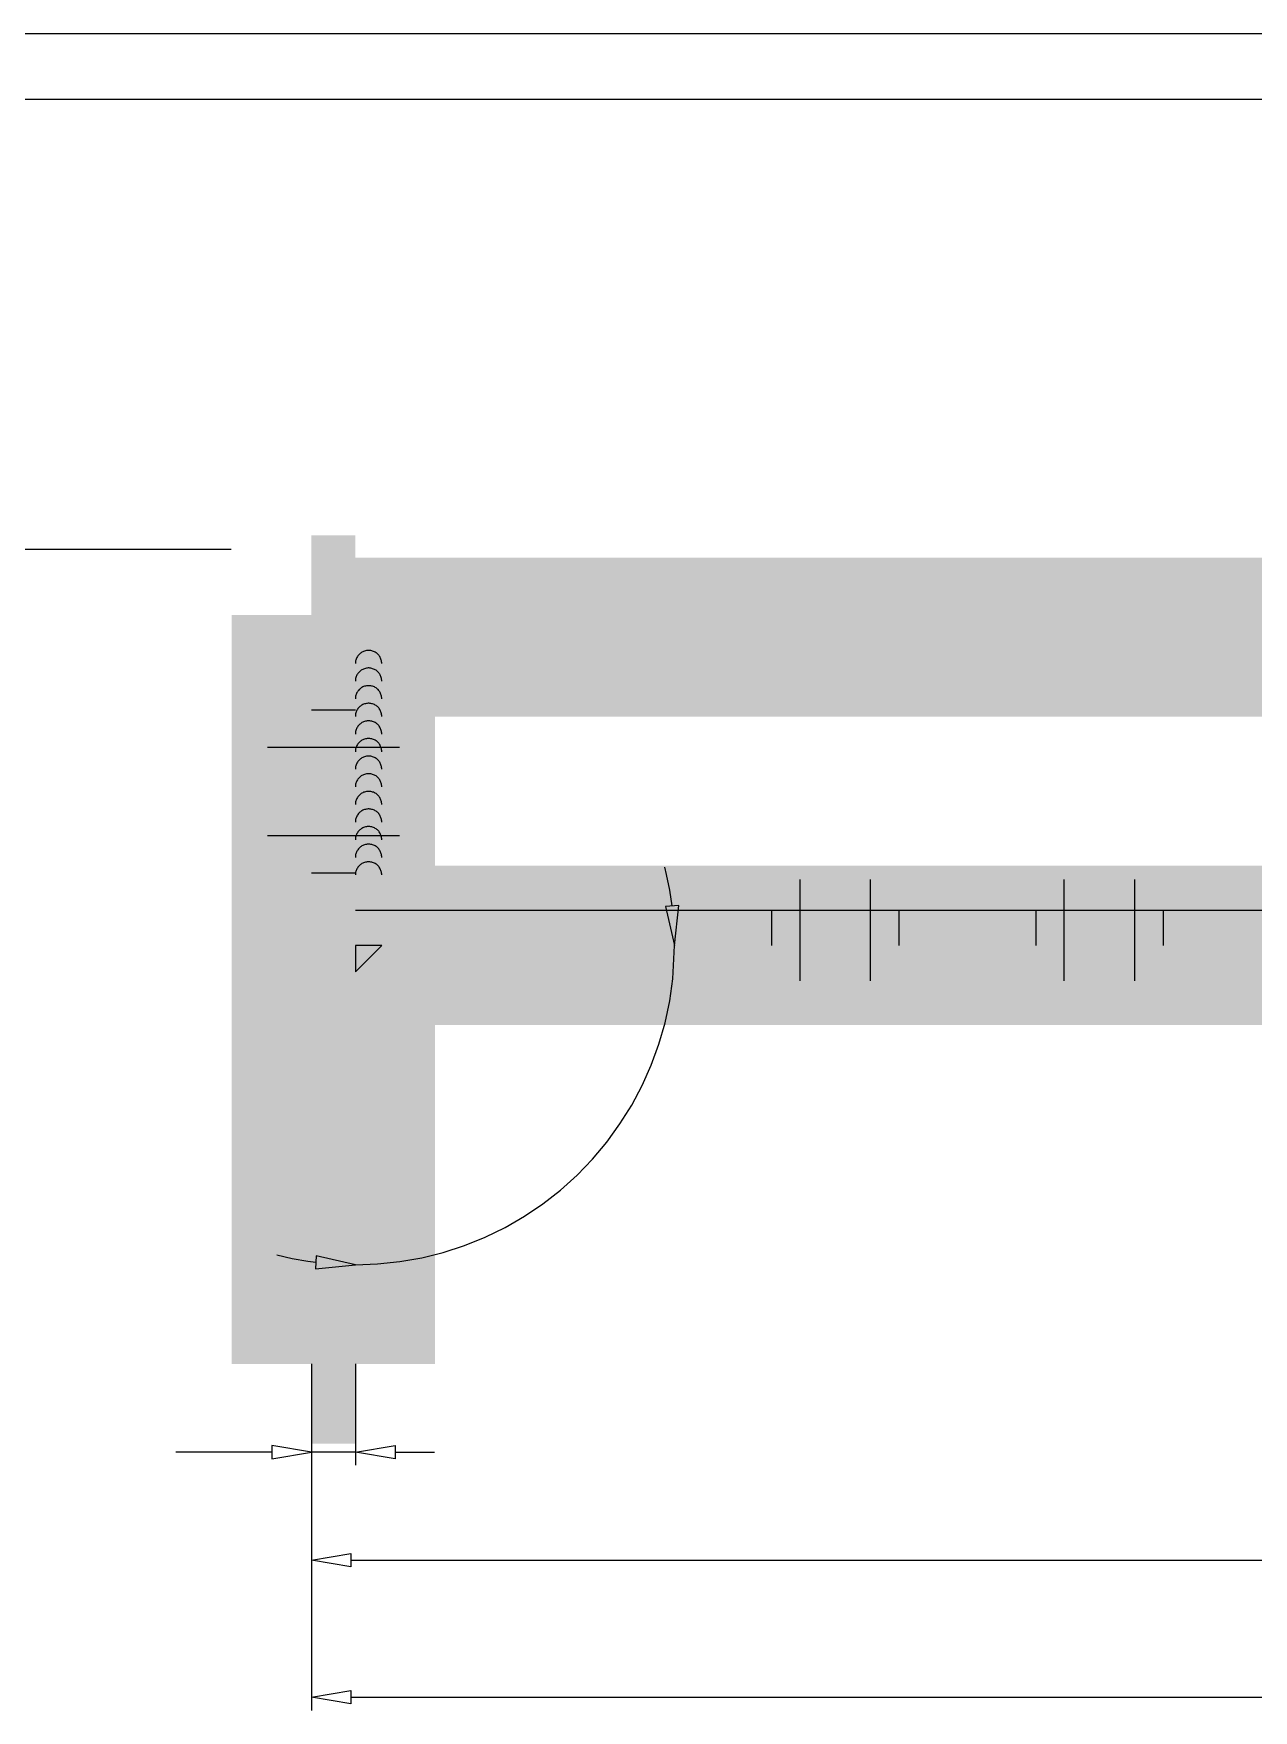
# Model space of a CAD drawing. Extents: x 0.2 to 49.5, y 17.6 to 52.5.
# Drawn here: x 14.46 to 25.3, y 37.61 to 52.51 of the extents above; entities that cross this region are included whole.
import ezdxf

# ---------------------------------------------------------------- set-up
doc = ezdxf.new("R2010")
doc.units = 0
doc.linetypes.add('1', pattern=[50.8, 31.75, -6.35, 6.35, -6.35])
doc.linetypes.add('2', pattern=[15, 12, -3])
doc.layers.get('0').update_dxf_attribs({"linetype": 'CONTINUOUS'})

msp = doc.modelspace()

# ---------------------------------------------------------------- linework, layer by layer
at = {"color": 7}
for points in [[(0.155, 52.512), (49.463, 52.512)], [(48.876, 51.925), (0.742, 51.925)]]:
    msp.add_lwpolyline(points, dxfattribs=at)
at = {"color": 5, "const_width": 0.0000000783}
for points in [[(14.51, 48.048), (14.51, 48.269), (14.476, 48.269), (14.476, 48.303), (14.51, 48.303), (14.51, 48.33), (14.511, 48.346), (14.512, 48.358), (14.514, 48.368), (14.519, 48.379), (14.526, 48.388), (14.534, 48.395), (14.545, 48.401), (14.558, 48.405), (14.574, 48.406), (14.585, 48.405), (14.597, 48.404), (14.61, 48.402), (14.604, 48.364), (14.596, 48.365), (14.589, 48.366), (14.581, 48.366), (14.571, 48.365), (14.562, 48.363), (14.556, 48.358), (14.552, 48.351), (14.55, 48.34), (14.549, 48.326), (14.549, 48.303), (14.594, 48.303), (14.594, 48.269), (14.549, 48.269), (14.549, 48.048), (14.51, 48.048)], [(14.623, 48.048), (14.623, 48.4), (14.662, 48.4), (14.662, 48.048), (14.623, 48.048)], [(14.835, 48.14), (14.875, 48.144), (14.88, 48.124), (14.887, 48.107), (14.897, 48.094), (14.908, 48.085), (14.922, 48.079), (14.936, 48.077), (14.954, 48.08), (14.97, 48.088), (14.984, 48.101), (14.995, 48.118), (15.001, 48.139), (15.003, 48.163), (15.001, 48.186), (14.995, 48.206), (14.985, 48.222), (14.971, 48.233), (14.955, 48.241), (14.936, 48.243), (14.924, 48.242), (14.912, 48.239), (14.902, 48.234), (14.892, 48.227), (14.885, 48.218), (14.878, 48.209), (14.841, 48.214), (14.872, 48.395), (15.03, 48.395), (15.03, 48.354), (14.903, 48.354), (14.886, 48.259), (14.906, 48.271), (14.926, 48.279), (14.946, 48.281), (14.972, 48.278), (14.996, 48.267), (15.016, 48.249), (15.032, 48.226), (15.042, 48.199), (15.045, 48.167), (15.042, 48.137), (15.034, 48.109), (15.02, 48.084), (14.997, 48.061), (14.969, 48.046), (14.936, 48.042), (14.909, 48.045), (14.886, 48.054), (14.866, 48.069), (14.85, 48.088), (14.84, 48.112), (14.835, 48.14)], [(15.066, 48.048), (15.15, 48.18), (15.072, 48.303), (15.121, 48.303), (15.156, 48.243), (15.162, 48.232), (15.167, 48.223), (15.172, 48.214), (15.178, 48.225), (15.184, 48.234), (15.189, 48.243), (15.228, 48.303), (15.275, 48.303), (15.195, 48.183), (15.281, 48.048), (15.233, 48.048), (15.186, 48.127), (15.173, 48.148), (15.113, 48.048), (15.066, 48.048)], [(15.427, 48.048), (15.427, 48.132), (15.289, 48.132), (15.289, 48.172), (15.434, 48.4), (15.466, 48.4), (15.466, 48.172), (15.509, 48.172), (15.509, 48.132), (15.466, 48.132), (15.466, 48.048), (15.427, 48.048)], [(15.427, 48.33), (15.328, 48.172), (15.427, 48.172), (15.427, 48.33)], [(15.549, 48.14), (15.589, 48.144), (15.594, 48.124), (15.601, 48.107), (15.61, 48.094), (15.622, 48.085), (15.636, 48.079), (15.65, 48.077), (15.668, 48.08), (15.684, 48.088), (15.698, 48.101), (15.709, 48.118), (15.715, 48.139), (15.717, 48.163), (15.715, 48.186), (15.709, 48.206), (15.699, 48.222), (15.685, 48.233), (15.669, 48.241), (15.65, 48.243), (15.638, 48.242), (15.626, 48.239), (15.616, 48.234), (15.606, 48.227), (15.598, 48.218), (15.592, 48.209), (15.555, 48.214), (15.586, 48.395), (15.744, 48.395), (15.744, 48.354), (15.617, 48.354), (15.6, 48.259), (15.62, 48.271), (15.64, 48.279), (15.66, 48.281), (15.686, 48.278), (15.71, 48.267), (15.73, 48.249), (15.746, 48.226), (15.756, 48.199), (15.759, 48.167), (15.756, 48.137), (15.748, 48.109), (15.734, 48.084), (15.711, 48.061), (15.683, 48.046), (15.65, 48.042), (15.623, 48.045), (15.6, 48.054), (15.58, 48.069), (15.564, 48.088), (15.554, 48.112), (15.549, 48.14)], [(15.857, 48.406), (15.877, 48.403), (15.894, 48.395), (15.908, 48.382), (15.919, 48.364), (15.926, 48.342), (15.928, 48.316), (15.926, 48.29), (15.919, 48.268), (15.908, 48.249), (15.894, 48.236), (15.877, 48.228), (15.857, 48.225), (15.838, 48.228), (15.821, 48.236), (15.806, 48.249), (15.795, 48.267), (15.788, 48.289), (15.786, 48.315), (15.788, 48.341), (15.795, 48.364), (15.806, 48.382), (15.82, 48.395), (15.837, 48.403), (15.857, 48.406)], [(15.857, 48.374), (15.846, 48.372), (15.837, 48.368), (15.829, 48.36), (15.823, 48.349), (15.819, 48.334), (15.818, 48.316), (15.819, 48.297), (15.823, 48.282), (15.829, 48.271), (15.837, 48.263), (15.846, 48.259), (15.857, 48.257), (15.868, 48.259), (15.877, 48.263), (15.885, 48.271), (15.891, 48.283), (15.895, 48.298), (15.896, 48.317), (15.895, 48.335), (15.891, 48.349), (15.885, 48.36), (15.877, 48.368), (15.868, 48.372), (15.857, 48.374)], [(14.733, 48.048), (14.733, 48.097), (14.778, 48.097), (14.778, 48.048), (14.733, 48.048)], [(20.515, 43.184), (20.503, 43.197), (20.496, 43.213), (20.493, 43.229), (20.494, 43.246), (20.499, 43.26), (20.509, 43.273), (20.522, 43.283), (20.536, 43.289), (20.553, 43.29), (20.569, 43.287), (20.585, 43.28), (20.599, 43.27), (20.61, 43.256), (20.617, 43.241), (20.62, 43.224), (20.619, 43.207), (20.614, 43.193), (20.604, 43.18), (20.592, 43.17), (20.577, 43.165), (20.561, 43.163), (20.544, 43.166), (20.528, 43.173), (20.515, 43.184)], [(20.531, 43.201), (20.539, 43.194), (20.549, 43.19), (20.559, 43.188), (20.569, 43.189), (20.578, 43.192), (20.586, 43.198), (20.591, 43.206), (20.594, 43.215), (20.595, 43.225), (20.593, 43.235), (20.589, 43.244), (20.582, 43.253), (20.574, 43.259), (20.564, 43.263), (20.554, 43.265), (20.544, 43.264), (20.535, 43.261), (20.528, 43.255), (20.522, 43.247), (20.519, 43.238), (20.518, 43.228), (20.52, 43.218), (20.524, 43.209), (20.531, 43.201)], [(20.42, 42.919), (20.393, 42.947), (20.372, 42.973), (20.356, 42.997), (20.346, 43.02), (20.34, 43.042), (20.338, 43.063), (20.342, 43.083), (20.35, 43.101), (20.364, 43.118), (20.376, 43.129), (20.389, 43.137), (20.403, 43.142), (20.418, 43.145), (20.433, 43.145), (20.449, 43.142), (20.465, 43.137), (20.482, 43.129), (20.5, 43.119), (20.519, 43.106), (20.541, 43.089), (20.565, 43.066), (20.591, 43.038), (20.612, 43.012), (20.628, 42.988), (20.639, 42.965), (20.645, 42.943), (20.646, 42.922), (20.643, 42.903), (20.634, 42.884), (20.621, 42.867), (20.598, 42.849), (20.572, 42.841), (20.544, 42.841), (20.507, 42.853), (20.465, 42.879), (20.42, 42.919)], [(20.448, 42.947), (20.486, 42.913), (20.518, 42.89), (20.543, 42.88), (20.564, 42.878), (20.581, 42.882), (20.595, 42.892), (20.605, 42.906), (20.608, 42.923), (20.606, 42.944), (20.595, 42.969), (20.572, 43), (20.537, 43.038), (20.498, 43.072), (20.467, 43.095), (20.441, 43.106), (20.421, 43.107), (20.403, 43.103), (20.389, 43.093), (20.379, 43.079), (20.375, 43.063), (20.377, 43.045), (20.389, 43.018), (20.412, 42.985), (20.448, 42.947)], [(20.318, 42.682), (20.341, 42.712), (20.357, 42.702), (20.371, 42.697), (20.384, 42.695), (20.396, 42.697), (20.407, 42.702), (20.418, 42.71), (20.425, 42.719), (20.43, 42.729), (20.433, 42.739), (20.434, 42.75), (20.434, 42.761), (20.431, 42.772), (20.427, 42.784), (20.42, 42.797), (20.412, 42.811), (20.402, 42.826), (20.39, 42.839), (20.378, 42.852), (20.377, 42.854), (20.374, 42.856), (20.372, 42.858), (20.375, 42.843), (20.375, 42.828), (20.373, 42.812), (20.369, 42.797), (20.362, 42.784), (20.352, 42.772), (20.332, 42.756), (20.309, 42.748), (20.283, 42.746), (20.255, 42.752), (20.229, 42.765), (20.204, 42.785), (20.182, 42.811), (20.168, 42.838), (20.162, 42.866), (20.164, 42.894), (20.173, 42.918), (20.189, 42.94), (20.204, 42.953), (20.222, 42.962), (20.242, 42.967), (20.263, 42.969), (20.284, 42.966), (20.306, 42.958), (20.33, 42.945), (20.357, 42.925), (20.387, 42.898), (20.416, 42.868), (20.438, 42.84), (20.454, 42.814), (20.465, 42.789), (20.47, 42.766), (20.47, 42.743), (20.466, 42.722), (20.456, 42.702), (20.442, 42.685), (20.424, 42.67), (20.405, 42.661), (20.383, 42.657), (20.361, 42.66), (20.34, 42.668), (20.318, 42.682)], [(20.318, 42.905), (20.3, 42.92), (20.282, 42.929), (20.263, 42.934), (20.246, 42.933), (20.231, 42.928), (20.218, 42.918), (20.208, 42.905), (20.203, 42.888), (20.203, 42.869), (20.208, 42.85), (20.218, 42.831), (20.233, 42.813), (20.249, 42.8), (20.267, 42.791), (20.285, 42.788), (20.302, 42.789), (20.318, 42.795), (20.331, 42.805), (20.342, 42.819), (20.347, 42.835), (20.347, 42.852), (20.343, 42.87), (20.333, 42.887), (20.318, 42.905)], [(20.062, 42.305), (19.81, 42.551), (19.908, 42.652), (19.927, 42.67), (19.945, 42.683), (19.96, 42.691), (19.976, 42.695), (19.992, 42.696), (20.009, 42.693), (20.026, 42.687), (20.042, 42.677), (20.056, 42.665), (20.071, 42.647), (20.081, 42.627), (20.086, 42.605), (20.085, 42.583), (20.077, 42.559), (20.062, 42.534), (20.073, 42.537), (20.084, 42.539), (20.092, 42.54), (20.11, 42.539), (20.13, 42.537), (20.15, 42.532), (20.257, 42.504), (20.22, 42.467), (20.139, 42.488), (20.117, 42.493), (20.098, 42.498), (20.083, 42.5), (20.07, 42.502), (20.06, 42.502), (20.051, 42.502), (20.044, 42.5), (20.037, 42.498), (20.031, 42.495), (20.026, 42.491), (20.02, 42.486), (20.013, 42.479), (19.979, 42.444), (20.091, 42.335), (20.062, 42.305)], [(20.014, 42.537), (20.026, 42.55), (20.034, 42.562), (20.04, 42.574), (20.044, 42.585), (20.044, 42.595), (20.043, 42.606), (20.039, 42.616), (20.033, 42.626), (20.026, 42.634), (20.013, 42.644), (20, 42.65), (19.985, 42.651), (19.97, 42.648), (19.954, 42.64), (19.938, 42.626), (19.867, 42.554), (19.951, 42.473), (20.014, 42.537)], [(19.83, 42.069), (19.664, 42.402), (19.695, 42.434), (20.038, 42.281), (20.004, 42.246), (19.902, 42.295), (19.81, 42.2), (19.861, 42.1), (19.83, 42.069)], [(19.866, 42.312), (19.773, 42.357), (19.747, 42.369), (19.724, 42.381), (19.705, 42.392), (19.718, 42.373), (19.73, 42.353), (19.741, 42.332), (19.791, 42.235), (19.866, 42.312)], [(19.722, 41.958), (19.5, 42.175), (19.427, 42.101), (19.397, 42.13), (19.573, 42.309), (19.603, 42.28), (19.529, 42.205), (19.751, 41.988), (19.722, 41.958)], [(19.459, 41.69), (19.208, 41.936), (19.368, 42.1), (19.398, 42.071), (19.267, 41.937), (19.344, 41.862), (19.466, 41.987), (19.496, 41.958), (19.373, 41.833), (19.459, 41.749), (19.595, 41.888), (19.625, 41.859), (19.459, 41.69)], [(19.252, 41.478), (19, 41.725), (19.084, 41.81), (19.098, 41.824), (19.11, 41.835), (19.12, 41.842), (19.133, 41.85), (19.146, 41.856), (19.159, 41.859), (19.173, 41.859), (19.187, 41.857), (19.201, 41.853), (19.216, 41.846), (19.229, 41.837), (19.242, 41.826), (19.261, 41.804), (19.273, 41.781), (19.279, 41.755), (19.276, 41.727), (19.261, 41.698), (19.236, 41.667), (19.179, 41.609), (19.281, 41.508), (19.252, 41.478)], [(19.207, 41.696), (19.222, 41.715), (19.232, 41.733), (19.235, 41.749), (19.232, 41.765), (19.225, 41.78), (19.213, 41.794), (19.202, 41.803), (19.191, 41.81), (19.179, 41.814), (19.167, 41.815), (19.156, 41.814), (19.146, 41.809), (19.138, 41.804), (19.128, 41.796), (19.116, 41.784), (19.059, 41.726), (19.149, 41.638), (19.207, 41.696)], [(18.954, 41.336), (18.979, 41.367), (18.993, 41.358), (19.006, 41.351), (19.019, 41.346), (19.033, 41.345), (19.047, 41.346), (19.061, 41.35), (19.076, 41.357), (19.09, 41.366), (19.103, 41.377), (19.113, 41.389), (19.121, 41.401), (19.127, 41.413), (19.13, 41.425), (19.132, 41.437), (19.13, 41.448), (19.127, 41.458), (19.122, 41.467), (19.115, 41.475), (19.107, 41.482), (19.098, 41.487), (19.088, 41.49), (19.078, 41.49), (19.066, 41.488), (19.054, 41.484), (19.042, 41.478), (19.025, 41.469), (19.002, 41.455), (18.978, 41.442), (18.959, 41.433), (18.943, 41.427), (18.927, 41.424), (18.911, 41.423), (18.896, 41.426), (18.882, 41.431), (18.869, 41.439), (18.857, 41.449), (18.846, 41.462), (18.837, 41.477), (18.831, 41.493), (18.828, 41.511), (18.829, 41.528), (18.834, 41.546), (18.842, 41.564), (18.852, 41.58), (18.866, 41.596), (18.883, 41.611), (18.9, 41.623), (18.918, 41.632), (18.937, 41.637), (18.955, 41.638), (18.974, 41.635), (18.992, 41.629), (19.009, 41.62), (19.024, 41.608), (18.999, 41.577), (18.981, 41.588), (18.964, 41.595), (18.947, 41.596), (18.93, 41.593), (18.913, 41.583), (18.896, 41.569), (18.881, 41.551), (18.872, 41.534), (18.869, 41.518), (18.87, 41.504), (18.875, 41.491), (18.883, 41.48), (18.893, 41.472), (18.903, 41.468), (18.914, 41.467), (18.929, 41.47), (18.949, 41.479), (18.976, 41.494), (19.003, 41.51), (19.025, 41.522), (19.041, 41.529), (19.061, 41.533), (19.079, 41.535), (19.096, 41.533), (19.112, 41.527), (19.127, 41.519), (19.141, 41.507), (19.153, 41.493), (19.162, 41.477), (19.168, 41.46), (19.172, 41.441), (19.171, 41.422), (19.167, 41.403), (19.159, 41.384), (19.148, 41.366), (19.134, 41.349), (19.114, 41.331), (19.094, 41.317), (19.074, 41.308), (19.053, 41.302), (19.033, 41.301), (19.012, 41.304), (18.991, 41.311), (18.972, 41.322), (18.954, 41.336)], [(18.839, 41.057), (18.587, 41.304), (18.748, 41.467), (18.778, 41.438), (18.646, 41.304), (18.724, 41.229), (18.846, 41.354), (18.876, 41.325), (18.753, 41.2), (18.839, 41.116), (18.975, 41.255), (19.005, 41.226), (18.839, 41.057)], [(18.615, 40.828), (18.363, 41.075), (18.462, 41.175), (18.481, 41.193), (18.498, 41.206), (18.514, 41.215), (18.529, 41.219), (18.545, 41.22), (18.562, 41.216), (18.579, 41.21), (18.595, 41.201), (18.609, 41.189), (18.625, 41.17), (18.635, 41.15), (18.639, 41.129), (18.638, 41.106), (18.63, 41.082), (18.615, 41.058), (18.627, 41.061), (18.637, 41.063), (18.646, 41.064), (18.664, 41.063), (18.683, 41.06), (18.703, 41.056), (18.811, 41.028), (18.774, 40.99), (18.692, 41.012), (18.67, 41.017), (18.651, 41.021), (18.636, 41.024), (18.624, 41.026), (18.613, 41.026), (18.604, 41.025), (18.597, 41.024), (18.59, 41.021), (18.584, 41.018), (18.58, 41.015), (18.574, 41.009), (18.567, 41.003), (18.533, 40.968), (18.644, 40.858), (18.615, 40.828)], [(18.567, 41.061), (18.579, 41.074), (18.588, 41.086), (18.594, 41.097), (18.597, 41.108), (18.598, 41.119), (18.596, 41.13), (18.592, 41.14), (18.586, 41.149), (18.579, 41.158), (18.567, 41.167), (18.553, 41.173), (18.538, 41.175), (18.523, 41.172), (18.507, 41.163), (18.491, 41.149), (18.421, 41.078), (18.504, 40.996), (18.567, 41.061)], [(15.823, 40.119), (15.864, 40.122), (15.868, 40.102), (15.875, 40.086), (15.885, 40.073), (15.897, 40.063), (15.91, 40.058), (15.925, 40.056), (15.943, 40.058), (15.958, 40.066), (15.972, 40.079), (15.983, 40.097), (15.99, 40.118), (15.992, 40.142), (15.99, 40.165), (15.983, 40.184), (15.973, 40.2), (15.959, 40.212), (15.943, 40.219), (15.924, 40.222), (15.912, 40.221), (15.901, 40.217), (15.89, 40.212), (15.881, 40.205), (15.873, 40.197), (15.866, 40.188), (15.83, 40.193), (15.861, 40.374), (16.018, 40.374), (16.018, 40.332), (15.892, 40.332), (15.875, 40.238), (15.894, 40.25), (15.914, 40.257), (15.934, 40.26), (15.961, 40.256), (15.984, 40.246), (16.005, 40.228), (16.02, 40.205), (16.03, 40.177), (16.033, 40.146), (16.03, 40.115), (16.022, 40.088), (16.008, 40.063), (15.985, 40.039), (15.957, 40.025), (15.925, 40.02), (15.898, 40.023), (15.874, 40.032), (15.854, 40.047), (15.839, 40.067), (15.828, 40.091), (15.823, 40.119)], [(24.595, 39.107), (24.595, 39.066), (24.386, 39.066), (24.386, 39.076), (24.388, 39.086), (24.391, 39.096), (24.397, 39.112), (24.405, 39.127), (24.416, 39.143), (24.43, 39.159), (24.447, 39.177), (24.467, 39.196), (24.498, 39.225), (24.521, 39.25), (24.537, 39.271), (24.547, 39.289), (24.553, 39.306), (24.555, 39.323), (24.553, 39.339), (24.548, 39.353), (24.539, 39.366), (24.526, 39.376), (24.512, 39.382), (24.495, 39.384), (24.478, 39.382), (24.463, 39.375), (24.45, 39.365), (24.441, 39.351), (24.435, 39.334), (24.433, 39.313), (24.393, 39.318), (24.399, 39.348), (24.409, 39.373), (24.424, 39.393), (24.444, 39.408), (24.468, 39.417), (24.496, 39.419), (24.525, 39.416), (24.549, 39.407), (24.568, 39.391), (24.583, 39.371), (24.592, 39.348), (24.595, 39.322), (24.594, 39.308), (24.592, 39.294), (24.587, 39.28), (24.581, 39.266), (24.572, 39.252), (24.561, 39.237), (24.547, 39.22), (24.527, 39.2), (24.501, 39.175), (24.481, 39.156), (24.466, 39.141), (24.456, 39.131), (24.45, 39.123), (24.445, 39.115), (24.44, 39.107), (24.595, 39.107)], [(24.637, 39.24), (24.639, 39.278), (24.642, 39.312), (24.649, 39.34), (24.658, 39.364), (24.669, 39.383), (24.683, 39.399), (24.7, 39.41), (24.719, 39.417), (24.741, 39.419), (24.757, 39.418), (24.772, 39.414), (24.785, 39.408), (24.797, 39.399), (24.808, 39.388), (24.817, 39.375), (24.825, 39.36), (24.831, 39.342), (24.837, 39.323), (24.841, 39.3), (24.843, 39.272), (24.844, 39.24), (24.843, 39.201), (24.839, 39.168), (24.832, 39.139), (24.824, 39.116), (24.812, 39.096), (24.798, 39.081), (24.782, 39.069), (24.762, 39.062), (24.741, 39.06), (24.712, 39.064), (24.688, 39.076), (24.669, 39.096), (24.651, 39.132), (24.641, 39.18), (24.637, 39.24)], [(24.677, 39.24), (24.679, 39.188), (24.685, 39.15), (24.695, 39.124), (24.709, 39.108), (24.724, 39.099), (24.741, 39.095), (24.758, 39.099), (24.773, 39.108), (24.786, 39.124), (24.796, 39.15), (24.802, 39.188), (24.804, 39.24), (24.802, 39.291), (24.796, 39.33), (24.786, 39.355), (24.772, 39.371), (24.757, 39.381), (24.74, 39.384), (24.723, 39.381), (24.709, 39.372), (24.697, 39.358), (24.686, 39.331), (24.679, 39.291), (24.677, 39.24)], [(24.884, 39.24), (24.885, 39.278), (24.889, 39.312), (24.895, 39.34), (24.904, 39.364), (24.915, 39.383), (24.929, 39.399), (24.946, 39.41), (24.965, 39.417), (24.987, 39.419), (25.003, 39.418), (25.018, 39.414), (25.032, 39.408), (25.044, 39.399), (25.054, 39.388), (25.063, 39.375), (25.071, 39.36), (25.078, 39.342), (25.083, 39.323), (25.087, 39.3), (25.089, 39.272), (25.09, 39.24), (25.089, 39.201), (25.085, 39.168), (25.079, 39.139), (25.07, 39.116), (25.058, 39.096), (25.044, 39.081), (25.028, 39.069), (25.009, 39.062), (24.987, 39.06), (24.958, 39.064), (24.934, 39.076), (24.915, 39.096), (24.897, 39.132), (24.887, 39.18), (24.884, 39.24)], [(24.924, 39.24), (24.926, 39.188), (24.932, 39.15), (24.942, 39.124), (24.955, 39.108), (24.97, 39.099), (24.987, 39.095), (25.004, 39.099), (25.019, 39.108), (25.032, 39.124), (25.042, 39.15), (25.048, 39.188), (25.05, 39.24), (25.048, 39.291), (25.042, 39.33), (25.032, 39.355), (25.019, 39.371), (25.004, 39.381), (24.986, 39.384), (24.97, 39.381), (24.955, 39.372), (24.944, 39.358), (24.932, 39.331), (24.926, 39.291), (24.924, 39.24)]]:
    msp.add_lwpolyline(points, dxfattribs=at)
at = {"color": 7, "const_width": 1.415}
for points in [[(16.928, 47.345), (17.32, 47.345)], [(16.928, 47.345), (16.928, 40.692)], [(17.32, 47.345), (17.32, 40.692)], [(17.32, 47.149), (44.713, 47.149)], [(16.928, 46.953), (17.32, 46.953)], [(17.32, 44.41), (46.278, 44.41)], [(17.32, 44.175), (17.554, 44.41)], [(16.928, 41.866), (17.32, 41.866)], [(16.928, 40.692), (17.32, 40.692)]]:
    msp.add_lwpolyline(points, dxfattribs=at)
at = {"color": 5}
for points in [[(13.32, 47.93), (16.216, 47.93)], [(17.554, 46.914), (17.554, 46.922), (17.553, 46.93), (17.552, 46.939), (17.55, 46.946), (17.547, 46.954), (17.544, 46.962), (17.541, 46.969), (17.537, 46.976), (17.532, 46.983), (17.527, 46.99), (17.521, 46.996), (17.516, 47.001), (17.509, 47.007), (17.503, 47.011), (17.496, 47.016), (17.488, 47.02), (17.481, 47.023), (17.473, 47.026), (17.465, 47.028), (17.457, 47.03), (17.449, 47.031), (17.441, 47.031), (17.433, 47.031), (17.425, 47.031), (17.417, 47.03), (17.409, 47.028), (17.401, 47.026), (17.393, 47.023), (17.386, 47.02), (17.378, 47.016), (17.371, 47.011), (17.365, 47.007), (17.358, 47.001), (17.353, 46.996), (17.347, 46.99), (17.342, 46.983), (17.337, 46.976), (17.333, 46.969), (17.33, 46.962), (17.327, 46.954), (17.324, 46.946), (17.322, 46.939), (17.321, 46.93), (17.32, 46.914)], [(17.554, 46.758), (17.554, 46.766), (17.553, 46.774), (17.552, 46.782), (17.55, 46.79), (17.547, 46.798), (17.544, 46.805), (17.541, 46.813), (17.537, 46.82), (17.532, 46.827), (17.527, 46.833), (17.521, 46.839), (17.516, 46.845), (17.509, 46.85), (17.503, 46.855), (17.496, 46.859), (17.488, 46.863), (17.481, 46.866), (17.473, 46.869), (17.465, 46.871), (17.457, 46.873), (17.449, 46.874), (17.441, 46.875), (17.433, 46.875), (17.425, 46.874), (17.417, 46.873), (17.409, 46.871), (17.401, 46.869), (17.393, 46.866), (17.386, 46.863), (17.378, 46.859), (17.371, 46.855), (17.365, 46.85), (17.358, 46.845), (17.353, 46.839), (17.347, 46.833), (17.342, 46.827), (17.337, 46.82), (17.333, 46.813), (17.33, 46.805), (17.327, 46.798), (17.324, 46.79), (17.322, 46.782), (17.321, 46.774), (17.32, 46.758)], [(17.554, 46.601), (17.554, 46.609), (17.553, 46.617), (17.552, 46.625), (17.55, 46.633), (17.547, 46.641), (17.544, 46.649), (17.541, 46.656), (17.537, 46.663), (17.532, 46.67), (17.527, 46.676), (17.521, 46.683), (17.516, 46.688), (17.509, 46.694), (17.503, 46.698), (17.496, 46.703), (17.488, 46.707), (17.481, 46.71), (17.473, 46.713), (17.465, 46.715), (17.457, 46.717), (17.449, 46.718), (17.441, 46.718), (17.433, 46.718), (17.425, 46.718), (17.417, 46.717), (17.409, 46.715), (17.401, 46.713), (17.393, 46.71), (17.386, 46.707), (17.378, 46.703), (17.371, 46.698), (17.365, 46.694), (17.358, 46.688), (17.353, 46.683), (17.347, 46.676), (17.342, 46.67), (17.337, 46.663), (17.333, 46.656), (17.33, 46.649), (17.327, 46.641), (17.324, 46.633), (17.322, 46.625), (17.321, 46.617), (17.32, 46.601)], [(17.554, 46.444), (17.554, 46.453), (17.553, 46.461), (17.552, 46.469), (17.55, 46.477), (17.547, 46.485), (17.544, 46.492), (17.541, 46.5), (17.537, 46.507), (17.532, 46.514), (17.527, 46.52), (17.521, 46.526), (17.516, 46.532), (17.509, 46.537), (17.503, 46.542), (17.496, 46.546), (17.488, 46.55), (17.481, 46.553), (17.473, 46.556), (17.465, 46.558), (17.457, 46.56), (17.449, 46.561), (17.441, 46.562), (17.433, 46.562), (17.425, 46.561), (17.417, 46.56), (17.409, 46.558), (17.401, 46.556), (17.393, 46.553), (17.386, 46.55), (17.378, 46.546), (17.371, 46.542), (17.365, 46.537), (17.358, 46.532), (17.353, 46.526), (17.347, 46.52), (17.342, 46.514), (17.337, 46.507), (17.333, 46.5), (17.33, 46.492), (17.327, 46.485), (17.324, 46.477), (17.322, 46.469), (17.321, 46.461), (17.32, 46.444)], [(17.554, 46.288), (17.554, 46.296), (17.553, 46.304), (17.552, 46.312), (17.55, 46.32), (17.547, 46.328), (17.544, 46.336), (17.541, 46.343), (17.537, 46.35), (17.532, 46.357), (17.527, 46.363), (17.521, 46.37), (17.516, 46.375), (17.509, 46.38), (17.503, 46.385), (17.496, 46.39), (17.488, 46.393), (17.481, 46.397), (17.473, 46.4), (17.465, 46.402), (17.457, 46.404), (17.449, 46.405), (17.441, 46.405), (17.433, 46.405), (17.425, 46.405), (17.417, 46.404), (17.409, 46.402), (17.401, 46.4), (17.393, 46.397), (17.386, 46.393), (17.378, 46.39), (17.371, 46.385), (17.365, 46.38), (17.358, 46.375), (17.353, 46.37), (17.347, 46.363), (17.342, 46.357), (17.337, 46.35), (17.333, 46.343), (17.33, 46.336), (17.327, 46.328), (17.324, 46.32), (17.322, 46.312), (17.321, 46.304), (17.32, 46.288)], [(17.554, 46.131), (17.554, 46.14), (17.553, 46.148), (17.552, 46.156), (17.55, 46.164), (17.547, 46.172), (17.544, 46.179), (17.541, 46.187), (17.537, 46.194), (17.532, 46.2), (17.527, 46.207), (17.521, 46.213), (17.516, 46.219), (17.509, 46.224), (17.503, 46.229), (17.496, 46.233), (17.488, 46.237), (17.481, 46.24), (17.473, 46.243), (17.465, 46.245), (17.457, 46.247), (17.449, 46.248), (17.441, 46.249), (17.433, 46.249), (17.425, 46.248), (17.417, 46.247), (17.409, 46.245), (17.401, 46.243), (17.393, 46.24), (17.386, 46.237), (17.378, 46.233), (17.371, 46.229), (17.365, 46.224), (17.358, 46.219), (17.353, 46.213), (17.347, 46.207), (17.342, 46.2), (17.337, 46.194), (17.333, 46.187), (17.33, 46.179), (17.327, 46.172), (17.324, 46.164), (17.322, 46.156), (17.321, 46.148), (17.32, 46.131)], [(17.554, 45.975), (17.554, 45.983), (17.553, 45.991), (17.552, 45.999), (17.55, 46.007), (17.547, 46.015), (17.544, 46.023), (17.541, 46.03), (17.537, 46.037), (17.532, 46.044), (17.527, 46.05), (17.521, 46.056), (17.516, 46.062), (17.509, 46.067), (17.503, 46.072), (17.496, 46.077), (17.488, 46.08), (17.481, 46.084), (17.473, 46.087), (17.465, 46.089), (17.457, 46.091), (17.449, 46.092), (17.441, 46.092), (17.433, 46.092), (17.425, 46.092), (17.417, 46.091), (17.409, 46.089), (17.401, 46.087), (17.393, 46.084), (17.386, 46.08), (17.378, 46.077), (17.371, 46.072), (17.365, 46.067), (17.358, 46.062), (17.353, 46.056), (17.347, 46.05), (17.342, 46.044), (17.337, 46.037), (17.333, 46.03), (17.33, 46.023), (17.327, 46.015), (17.324, 46.007), (17.322, 45.999), (17.321, 45.991), (17.32, 45.975)], [(17.554, 45.818), (17.554, 45.827), (17.553, 45.835), (17.552, 45.843), (17.55, 45.851), (17.547, 45.859), (17.544, 45.866), (17.541, 45.873), (17.537, 45.881), (17.532, 45.887), (17.527, 45.894), (17.521, 45.9), (17.516, 45.906), (17.509, 45.911), (17.503, 45.916), (17.496, 45.92), (17.488, 45.924), (17.481, 45.927), (17.473, 45.93), (17.465, 45.932), (17.457, 45.934), (17.449, 45.935), (17.441, 45.936), (17.433, 45.936), (17.425, 45.935), (17.417, 45.934), (17.409, 45.932), (17.401, 45.93), (17.393, 45.927), (17.386, 45.924), (17.378, 45.92), (17.371, 45.916), (17.365, 45.911), (17.358, 45.906), (17.353, 45.9), (17.347, 45.894), (17.342, 45.887), (17.337, 45.881), (17.333, 45.873), (17.33, 45.866), (17.327, 45.859), (17.324, 45.851), (17.322, 45.843), (17.321, 45.835), (17.32, 45.818)], [(17.554, 45.662), (17.554, 45.67), (17.553, 45.678), (17.552, 45.686), (17.55, 45.694), (17.547, 45.702), (17.544, 45.71), (17.541, 45.717), (17.537, 45.724), (17.532, 45.731), (17.527, 45.737), (17.521, 45.743), (17.516, 45.749), (17.509, 45.754), (17.503, 45.759), (17.496, 45.763), (17.488, 45.767), (17.481, 45.771), (17.473, 45.773), (17.465, 45.776), (17.457, 45.777), (17.449, 45.779), (17.441, 45.779), (17.433, 45.779), (17.425, 45.779), (17.417, 45.777), (17.409, 45.776), (17.401, 45.773), (17.393, 45.771), (17.386, 45.767), (17.378, 45.763), (17.371, 45.759), (17.365, 45.754), (17.358, 45.749), (17.353, 45.743), (17.347, 45.737), (17.342, 45.731), (17.337, 45.724), (17.333, 45.717), (17.33, 45.71), (17.327, 45.702), (17.324, 45.694), (17.322, 45.686), (17.321, 45.678), (17.32, 45.662)], [(17.554, 45.505), (17.554, 45.513), (17.553, 45.522), (17.552, 45.53), (17.55, 45.538), (17.547, 45.545), (17.544, 45.553), (17.541, 45.56), (17.537, 45.568), (17.532, 45.574), (17.527, 45.581), (17.521, 45.587), (17.516, 45.593), (17.509, 45.598), (17.503, 45.603), (17.496, 45.607), (17.488, 45.611), (17.481, 45.614), (17.473, 45.617), (17.465, 45.619), (17.457, 45.621), (17.449, 45.622), (17.441, 45.623), (17.433, 45.623), (17.425, 45.622), (17.417, 45.621), (17.409, 45.619), (17.401, 45.617), (17.393, 45.614), (17.386, 45.611), (17.378, 45.607), (17.371, 45.603), (17.365, 45.598), (17.358, 45.593), (17.353, 45.587), (17.347, 45.581), (17.342, 45.574), (17.337, 45.568), (17.333, 45.56), (17.33, 45.553), (17.327, 45.545), (17.324, 45.538), (17.322, 45.53), (17.321, 45.522), (17.32, 45.505)], [(17.554, 45.349), (17.554, 45.357), (17.553, 45.365), (17.552, 45.373), (17.55, 45.381), (17.547, 45.389), (17.544, 45.397), (17.541, 45.404), (17.537, 45.411), (17.532, 45.418), (17.527, 45.424), (17.521, 45.43), (17.516, 45.436), (17.509, 45.441), (17.503, 45.446), (17.496, 45.45), (17.488, 45.454), (17.481, 45.458), (17.473, 45.46), (17.465, 45.463), (17.457, 45.464), (17.449, 45.466), (17.441, 45.466), (17.433, 45.466), (17.425, 45.466), (17.417, 45.464), (17.409, 45.463), (17.401, 45.46), (17.393, 45.458), (17.386, 45.454), (17.378, 45.45), (17.371, 45.446), (17.365, 45.441), (17.358, 45.436), (17.353, 45.43), (17.347, 45.424), (17.342, 45.418), (17.337, 45.411), (17.333, 45.404), (17.33, 45.397), (17.327, 45.389), (17.324, 45.381), (17.322, 45.373), (17.321, 45.365), (17.32, 45.349)], [(17.554, 45.192), (17.554, 45.2), (17.553, 45.209), (17.552, 45.217), (17.55, 45.225), (17.547, 45.232), (17.544, 45.24), (17.541, 45.247), (17.537, 45.254), (17.532, 45.261), (17.527, 45.268), (17.521, 45.274), (17.516, 45.279), (17.509, 45.285), (17.503, 45.29), (17.496, 45.294), (17.488, 45.298), (17.481, 45.301), (17.473, 45.304), (17.465, 45.306), (17.457, 45.308), (17.449, 45.309), (17.441, 45.31), (17.433, 45.31), (17.425, 45.309), (17.417, 45.308), (17.409, 45.306), (17.401, 45.304), (17.393, 45.301), (17.386, 45.298), (17.378, 45.294), (17.371, 45.29), (17.365, 45.285), (17.358, 45.279), (17.353, 45.274), (17.347, 45.268), (17.342, 45.261), (17.337, 45.254), (17.333, 45.247), (17.33, 45.24), (17.327, 45.232), (17.324, 45.225), (17.322, 45.217), (17.321, 45.209), (17.32, 45.192)], [(17.554, 45.036), (17.554, 45.044), (17.553, 45.052), (17.552, 45.06), (17.55, 45.068), (17.547, 45.076), (17.544, 45.083), (17.541, 45.091), (17.537, 45.098), (17.532, 45.105), (17.527, 45.111), (17.521, 45.117), (17.516, 45.123), (17.509, 45.128), (17.503, 45.133), (17.496, 45.137), (17.488, 45.141), (17.481, 45.145), (17.473, 45.147), (17.465, 45.15), (17.457, 45.151), (17.449, 45.152), (17.441, 45.153), (17.433, 45.153), (17.425, 45.152), (17.417, 45.151), (17.409, 45.15), (17.401, 45.147), (17.393, 45.145), (17.386, 45.141), (17.378, 45.137), (17.371, 45.133), (17.365, 45.128), (17.358, 45.123), (17.353, 45.117), (17.347, 45.111), (17.342, 45.105), (17.337, 45.098), (17.333, 45.091), (17.33, 45.083), (17.327, 45.076), (17.324, 45.068), (17.322, 45.06), (17.321, 45.052), (17.32, 45.036)], [(20.134, 44.761), (20.113, 44.9), (20.085, 45.039), (20.069, 45.107)], [(20.193, 44.765), (20.075, 44.757), (20.156, 44.41), (20.156, 44.41), (20.193, 44.765)], [(17.554, 44.41), (17.32, 44.41), (17.32, 44.41), (17.32, 44.175), (17.32, 44.175), (17.554, 44.41)], [(17.32, 41.573), (17.517, 41.58), (17.714, 41.601), (17.909, 41.635), (18.101, 41.683), (18.29, 41.744), (18.473, 41.819), (18.651, 41.905), (18.823, 42.004), (18.987, 42.115), (19.143, 42.237), (19.29, 42.369), (19.427, 42.512), (19.555, 42.663), (19.671, 42.824), (19.776, 42.991), (19.869, 43.166), (19.949, 43.347), (20.017, 43.533), (20.072, 43.723), (20.113, 43.917), (20.14, 44.113), (20.156, 44.41)], [(16.622, 41.66), (16.759, 41.629), (16.898, 41.605), (16.968, 41.595)], [(16.972, 41.654), (16.964, 41.537), (17.32, 41.573), (17.32, 41.573), (16.972, 41.654)], [(16.928, 40.692), (16.928, 37.614)], [(16.928, 40.692), (16.928, 39.792)], [(16.928, 40.692), (16.928, 38.831)], [(17.32, 40.692), (17.32, 39.792)], [(16.576, 39.968), (16.576, 39.85), (16.928, 39.909), (16.928, 39.909), (16.576, 39.968)], [(17.672, 39.968), (17.672, 39.85), (17.32, 39.909), (17.32, 39.909), (17.672, 39.968)], [(16.576, 39.909), (15.723, 39.909)], [(17.32, 39.909), (16.928, 39.909)], [(17.672, 39.909), (18.024, 39.909)], [(17.28, 39.007), (17.28, 38.89), (16.928, 38.948), (16.928, 38.948), (17.28, 39.007)], [(17.28, 38.948), (32.229, 38.948)], [(17.28, 37.79), (17.28, 37.672), (16.928, 37.731), (16.928, 37.731), (17.28, 37.79)], [(17.28, 37.731), (45.926, 37.731)]]:
    msp.add_lwpolyline(points, dxfattribs=at)
at = {"color": 8, "linetype": '2'}
for points in [[(16.928, 46.503), (17.32, 46.503)], [(16.928, 45.055), (17.32, 45.055)], [(17.32, 44.723), (46.278, 44.723)], [(21.018, 44.723), (21.018, 44.41)], [(22.153, 44.41), (22.153, 44.723)], [(23.366, 44.723), (23.366, 44.41)], [(24.501, 44.41), (24.501, 44.723)]]:
    msp.add_lwpolyline(points, dxfattribs=at)
at = {"color": 1, "linetype": '1'}
for points in [[(16.537, 46.171), (17.711, 46.171)], [(16.537, 45.388), (17.711, 45.388)], [(21.272, 44.096), (21.272, 44.997)], [(21.898, 44.096), (21.898, 44.997)], [(23.62, 44.096), (23.62, 44.997)], [(24.246, 44.096), (24.246, 44.997)]]:
    msp.add_lwpolyline(points, dxfattribs=at)

doc.saveas('drawing.dxf')
